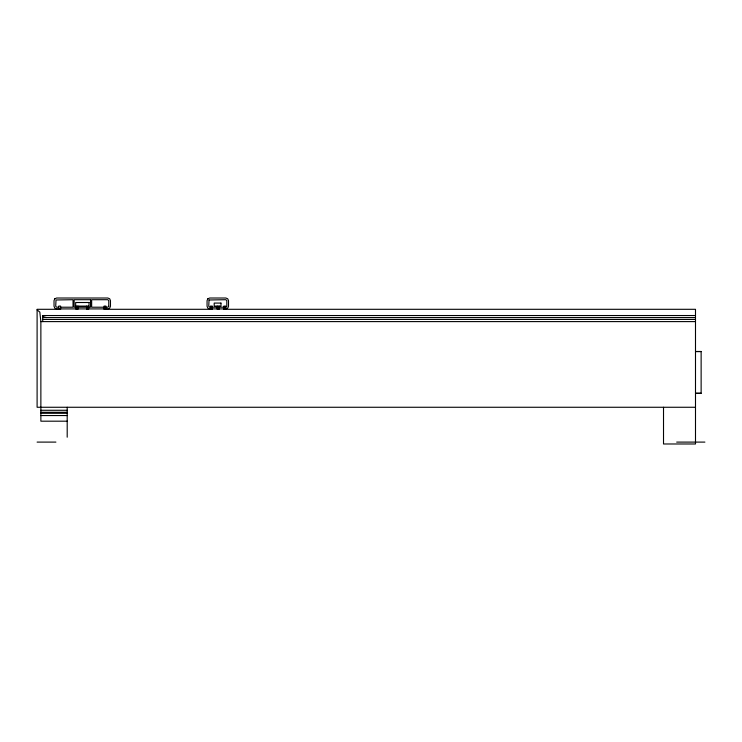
<?xml version="1.0" encoding="UTF-8"?>
<svg xmlns="http://www.w3.org/2000/svg" width="742" height="742" viewBox="0 0 742 742"><rect width="100%" height="100%" fill="white"/><g stroke="black" fill="none" stroke-linecap="round" stroke-linejoin="round"><path stroke-width="1.11" d="M58.729 307.216L56.661 307.216L55.724 306.279L56.002 299.981L73.031 299.703L73.031 307.216L60.612 307.216M42.739 321.601L42.739 315.536L695.495 315.536M42.739 317.576L695.495 317.576M42.739 319.45L695.495 319.45M37.1 309.887L39.827 312.113L40.866 321.601L695.495 321.601M695.495 351.476L701.134 351.476L701.134 393.343L695.495 393.343M695.495 351.587L701.134 351.587M695.495 393.232L701.134 393.232M695.495 407.265L37.1 407.265L37.1 309.303L60.612 309.303L60.612 306.094L58.729 306.094L58.729 309.303M40.866 410.28L67.197 410.28M40.866 412.283L67.197 412.283M40.866 413.285L67.197 413.285M40.866 415.548L67.197 415.548M67.197 421.187L40.866 421.187L40.866 321.601M37.1 442.102L55.91 442.102M676.685 442.102L704.9 442.102M46.505 317.576L43.908 316.945L42.739 315.536M663.515 407.265L663.515 443.985L695.495 443.985L695.495 309.303L223.806 309.303L223.806 306.094L225.679 306.094L225.679 309.303M219.103 306.094L219.103 309.303L217.22 309.303L217.22 306.094M210.45 309.303L210.45 306.094L212.323 306.094L212.323 309.303L104.066 309.303L104.066 306.094L105.948 306.094L105.948 309.303M88.641 306.094L88.641 309.303L86.758 309.303L86.758 306.094M77.919 306.094L77.919 309.303L76.036 309.303L76.036 306.094M67.197 407.265L67.197 437.214M54.806 298.785L54.027 300.649L54.027 306.279L54.806 308.143L56.661 308.913L107.831 308.913L109.695 308.143L110.465 306.279L110.465 300.649L109.695 298.785L107.831 298.015L56.661 298.015L54.806 298.785M108.768 306.279L107.831 307.216L91.656 307.216L91.656 299.703L107.831 299.703L108.768 300.649L108.768 306.279M207.834 298.785L207.064 300.649L207.064 306.279L207.834 308.143L209.689 308.913L225.874 308.913L227.729 308.143L228.508 306.279L228.508 300.649L227.729 298.785L225.874 298.015L209.689 298.015L207.834 298.785M209.031 299.981L208.752 306.279L209.689 307.216L225.874 307.216L226.811 306.279L226.811 300.649L225.874 299.703L209.031 299.981M90.524 299.703L74.154 299.703L74.154 307.216L90.524 307.216L90.524 299.703M89.021 302.513L75.665 302.513L75.665 306.094L89.021 306.094L89.021 302.513M220.977 303.079L214.206 303.079L214.206 306.094L220.977 306.094L220.977 303.079"/></g></svg>
